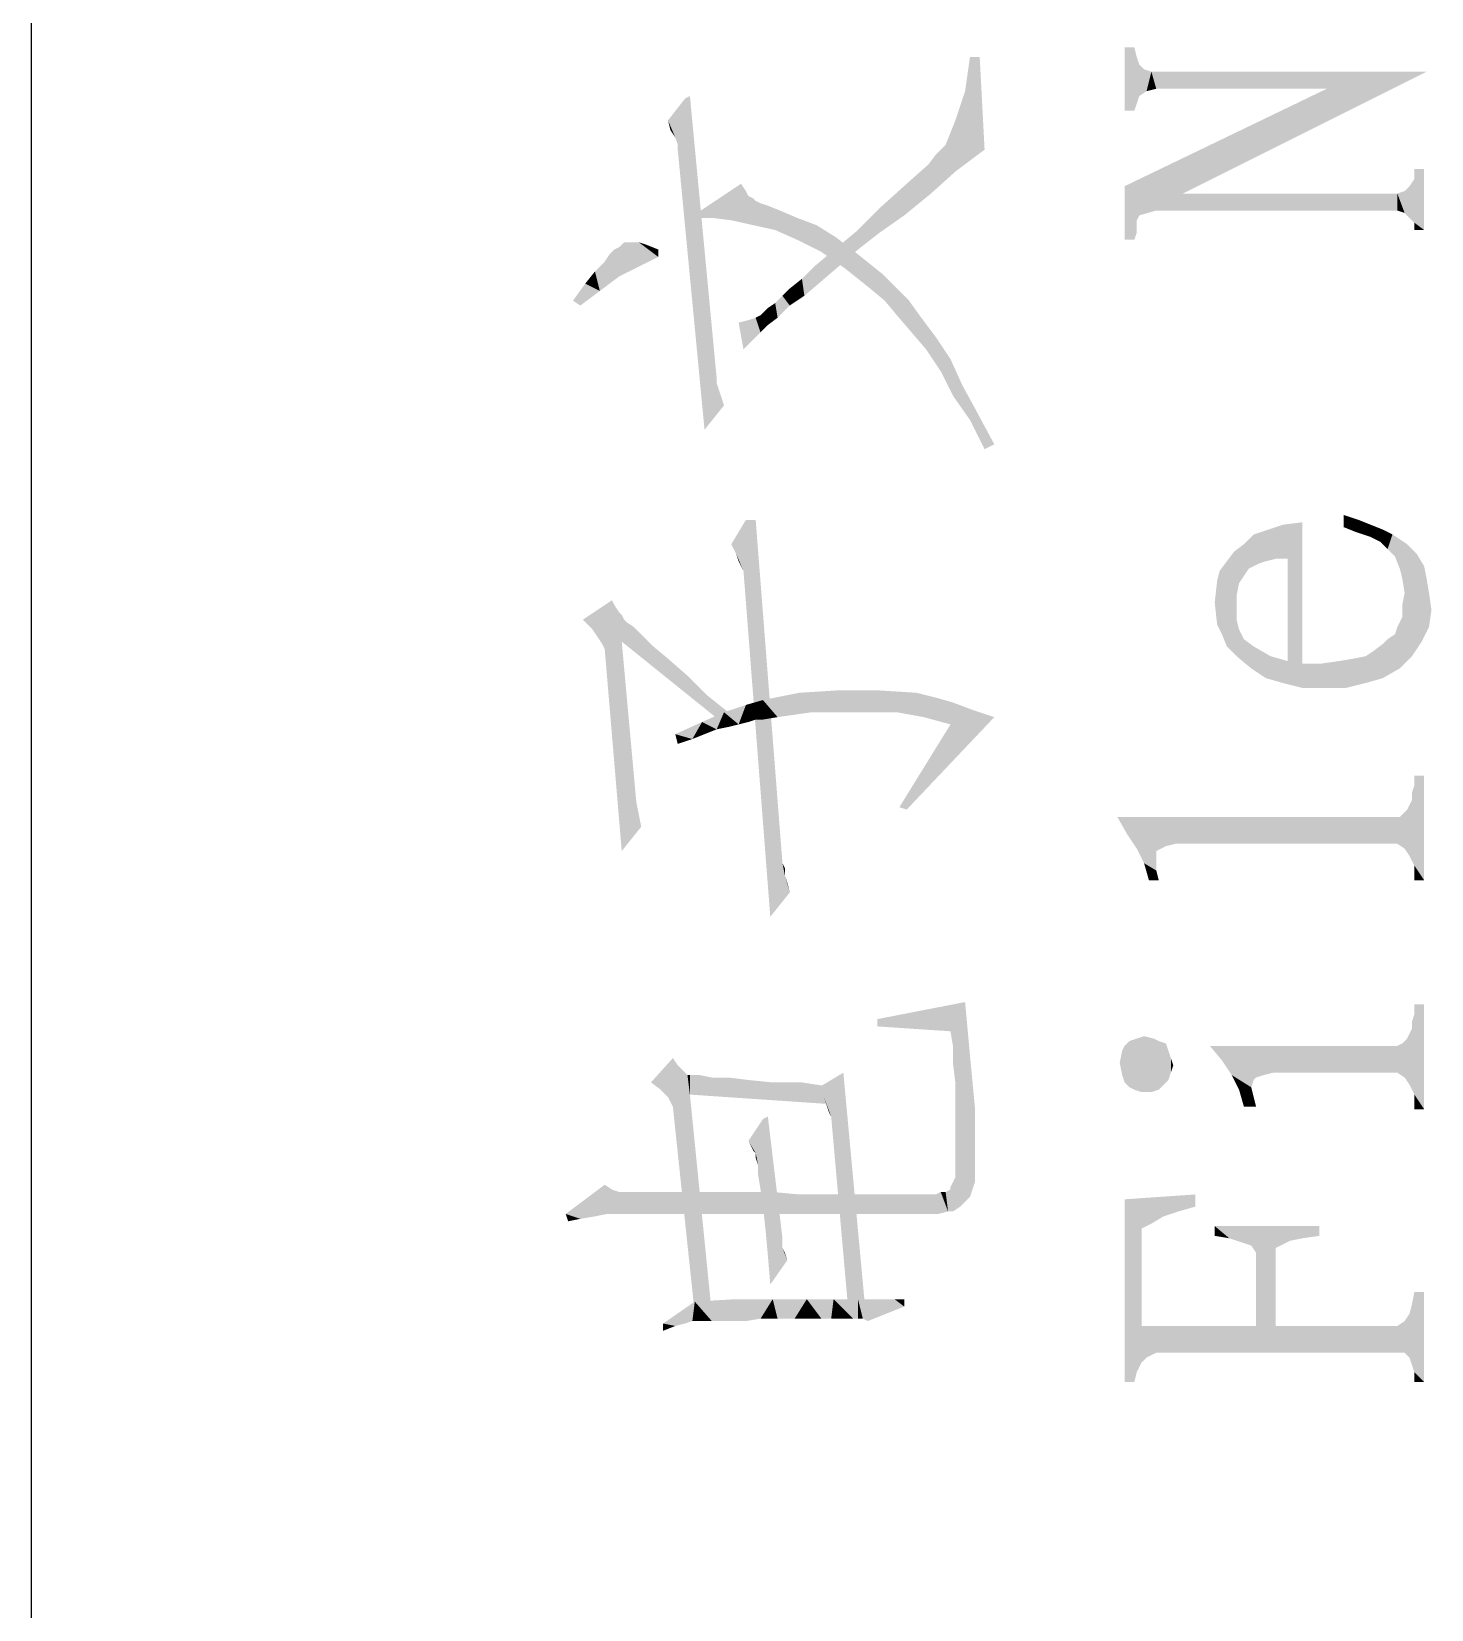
# Model space of a CAD drawing. Header units: millimetres. Extents: x 336 to 634, y 189 to 399.
# Drawn here: x 336.55 to 349.29, y 213.97 to 228.32 of the extents above; entities that cross this region are included whole.
import ezdxf

# ---------------------------------------------------------------- set-up
doc = ezdxf.new("R2010")
doc.units = ezdxf.units.MM

msp = doc.modelspace()

# ---------------------------------------------------------------- linework, layer by layer
at = {"color": 3, "linetype": 'Continuous'}
msp.add_line((336.54993, 189.17685), (336.54993, 399.17685), dxfattribs=at)
for points in [[(346.49543, 228.17827), (346.58406, 227.60218), (346.49543, 227.60218)], [(346.58406, 227.60218), (346.49543, 228.17827), (346.58406, 228.17827)], [(346.58406, 228.17827), (346.60622, 227.66865), (346.58406, 227.60218)], [(346.60622, 227.66865), (346.58406, 228.17827), (346.60622, 228.08964)], [(345.06628, 227.93454), (345.08844, 228.08964), (345.22138, 227.24766)], [(345.08844, 228.08964), (345.17707, 228.08964), (345.22138, 227.24766)], [(346.60622, 228.08964), (346.62838, 227.73512), (346.60622, 227.66865)], [(346.62838, 227.73512), (346.60622, 228.08964), (346.62838, 228.02317)], [(346.62838, 228.02317), (346.67269, 227.97885), (346.69485, 227.77944)], [(346.62838, 228.02317), (346.69485, 227.77944), (346.62838, 227.73512)], [(346.69485, 227.77944), (346.67269, 227.97885), (346.73916, 227.9567)], [(345.04412, 227.77944), (345.06628, 227.93454), (345.22138, 227.24766)], [(346.73916, 227.9567), (346.78348, 227.8016), (346.69485, 227.77944)], [(348.3345, 227.8016), (346.78348, 227.8016), (346.73916, 227.9567)], [(348.3345, 227.8016), (346.73916, 227.9567), (349.24295, 227.9567)], [(348.3345, 227.8016), (349.24295, 227.9567), (347.02721, 226.84883)], [(342.40739, 227.35845), (342.34092, 227.51355), (342.49602, 227.71297)], [(342.49602, 227.71297), (342.42955, 227.29198), (342.40739, 227.35845)], [(342.42955, 227.29198), (342.49602, 227.71297), (342.67328, 224.69956)], [(342.49602, 227.71297), (342.54034, 227.73512), (342.67328, 224.69956)], [(342.78407, 225.12055), (342.67328, 224.69956), (342.54034, 227.73512)], [(342.78407, 225.12055), (342.54034, 227.73512), (342.78407, 225.16487)], [(344.99981, 227.64649), (345.04412, 227.77944), (345.22138, 227.24766)], [(347.02721, 226.84883), (346.49543, 226.9153), (348.3345, 227.8016)], [(344.9555, 227.51355), (344.99981, 227.64649), (345.22138, 227.24766)], [(342.40739, 227.35845), (342.36308, 227.42492), (342.34092, 227.51355)], [(344.86687, 227.29198), (344.91118, 227.40276), (344.9555, 227.04824)], [(344.9555, 227.04824), (344.91118, 227.40276), (344.9555, 227.51355)], [(344.9555, 227.51355), (345.22138, 227.24766), (344.9555, 227.04824)], [(342.42955, 227.29198), (342.67328, 224.69956), (342.42955, 227.24766)], [(344.77824, 227.20335), (344.86687, 227.29198), (344.9555, 227.04824)], [(344.51235, 226.93746), (344.71176, 227.11472), (344.73392, 226.84883)], [(344.73392, 226.84883), (344.71176, 227.11472), (344.77824, 227.20335)], [(344.77824, 227.20335), (344.9555, 227.04824), (344.73392, 226.84883)], [(349.13216, 226.58294), (349.08785, 226.9153), (349.13216, 226.98177)], [(349.13216, 226.98177), (349.13216, 227.0704), (349.22079, 226.51647)], [(349.22079, 226.51647), (349.13216, 227.0704), (349.22079, 227.0704)], [(349.13216, 226.58294), (349.13216, 226.98177), (349.22079, 226.51647)], [(342.73976, 226.62725), (342.54034, 226.62725), (343.00564, 226.93746)], [(343.00564, 226.93746), (342.91701, 226.6051), (342.73976, 226.62725)], [(343.00564, 226.93746), (343.11643, 226.56078), (342.91701, 226.6051)], [(343.00564, 226.93746), (343.04996, 226.87098), (343.11643, 226.56078)], [(343.04996, 226.87098), (343.07212, 226.82667), (343.11643, 226.56078)], [(343.11643, 226.56078), (343.07212, 226.82667), (343.11643, 226.80451)], [(344.49019, 226.64941), (344.29077, 226.73804), (344.51235, 226.93746)], [(344.51235, 226.93746), (344.73392, 226.84883), (344.49019, 226.64941)], [(346.49543, 226.9153), (346.58406, 226.42784), (346.49543, 226.42784)], [(346.60622, 226.49431), (346.58406, 226.42784), (346.49543, 226.9153)], [(346.60622, 226.56078), (346.60622, 226.49431), (346.49543, 226.9153)], [(346.60622, 226.6051), (346.60622, 226.56078), (346.49543, 226.9153)], [(346.62838, 226.64941), (346.60622, 226.6051), (346.49543, 226.9153)], [(346.78348, 226.69373), (346.62838, 226.64941), (346.49543, 226.9153)], [(347.02721, 226.84883), (346.78348, 226.69373), (346.49543, 226.9153)], [(347.02721, 226.84883), (348.97706, 226.69373), (346.78348, 226.69373)], [(348.97706, 226.69373), (347.02721, 226.84883), (348.97706, 226.84883)], [(349.04353, 226.67157), (348.97706, 226.84883), (349.04353, 226.87098)], [(348.97706, 226.84883), (349.04353, 226.67157), (348.97706, 226.69373)], [(349.08785, 226.62725), (349.04353, 226.87098), (349.08785, 226.9153)], [(349.04353, 226.87098), (349.08785, 226.62725), (349.04353, 226.67157)], [(349.08785, 226.9153), (349.13216, 226.58294), (349.08785, 226.62725)], [(343.11643, 226.80451), (343.13859, 226.78236), (343.31585, 226.51647)], [(343.11643, 226.80451), (343.31585, 226.51647), (343.11643, 226.56078)], [(343.13859, 226.78236), (343.1829, 226.7602), (343.31585, 226.51647)], [(343.1829, 226.7602), (343.24938, 226.73804), (343.31585, 226.51647)], [(343.31585, 226.51647), (343.24938, 226.73804), (343.36016, 226.69373)], [(343.36016, 226.69373), (343.51526, 226.42784), (343.31585, 226.51647)], [(343.51526, 226.42784), (343.36016, 226.69373), (343.51526, 226.62725)], [(344.26862, 226.49431), (344.0692, 226.51647), (344.29077, 226.73804)], [(344.29077, 226.73804), (344.49019, 226.64941), (344.26862, 226.49431)], [(343.51526, 226.62725), (343.69252, 226.56078), (343.73684, 226.31705)], [(343.51526, 226.62725), (343.73684, 226.31705), (343.51526, 226.42784)], [(343.73684, 226.31705), (343.69252, 226.56078), (343.86978, 226.44999)], [(349.13216, 226.58294), (349.22079, 226.51647), (349.13216, 226.51647)], [(341.89778, 226.36136), (341.94209, 226.40568), (342.07504, 226.18411)], [(341.94209, 226.40568), (341.96425, 226.40568), (342.07504, 226.18411)], [(341.96425, 226.40568), (342.00856, 226.40568), (342.07504, 226.18411)], [(342.07504, 226.18411), (342.00856, 226.40568), (342.07504, 226.40568)], [(342.07504, 226.40568), (342.14151, 226.38352), (342.25229, 226.27274)], [(342.07504, 226.40568), (342.25229, 226.27274), (342.07504, 226.18411)], [(343.86978, 226.44999), (343.95841, 226.16195), (343.73684, 226.31705)], [(344.0692, 226.33921), (343.80331, 226.29489), (344.0692, 226.51647)], [(343.95841, 226.16195), (343.86978, 226.44999), (344.0692, 226.29489)], [(344.0692, 226.51647), (344.26862, 226.49431), (344.0692, 226.33921)], [(341.76483, 226.22842), (341.80915, 226.29489), (341.89778, 226.09548)], [(341.80915, 226.29489), (341.85346, 226.33921), (341.89778, 226.09548)], [(341.89778, 226.09548), (341.85346, 226.33921), (341.89778, 226.36136)], [(341.89778, 226.36136), (342.07504, 226.18411), (341.89778, 226.09548)], [(342.25229, 226.27274), (342.14151, 226.38352), (342.25229, 226.33921)], [(343.73684, 226.05116), (343.67037, 226.18411), (343.80331, 226.29489)], [(343.80331, 226.29489), (343.89194, 226.18411), (343.73684, 226.05116)], [(344.0692, 226.33921), (343.89194, 226.18411), (343.80331, 226.29489)], [(344.0692, 226.29489), (344.17999, 225.98469), (343.95841, 226.16195)], [(344.17999, 225.98469), (344.0692, 226.29489), (344.29077, 226.11763)], [(341.58757, 226.029), (341.6762, 226.13979), (341.72052, 225.96253)], [(341.72052, 225.96253), (341.6762, 226.13979), (341.76483, 226.22842)], [(341.76483, 226.22842), (341.89778, 226.09548), (341.72052, 225.96253)], [(343.58174, 225.91822), (343.55958, 226.07332), (343.67037, 226.18411)], [(343.67037, 226.18411), (343.73684, 226.05116), (343.58174, 225.91822)], [(344.29077, 226.11763), (344.31293, 225.8739), (344.17999, 225.98469)], [(344.31293, 225.8739), (344.29077, 226.11763), (344.40156, 226.00685)], [(341.54326, 225.82959), (341.47678, 225.8739), (341.58757, 226.029)], [(341.58757, 226.029), (341.72052, 225.96253), (341.54326, 225.82959)], [(343.44879, 225.82959), (343.38232, 225.91822), (343.44879, 225.98469)], [(343.44879, 225.98469), (343.55958, 226.07332), (343.58174, 225.91822)], [(343.44879, 225.98469), (343.58174, 225.91822), (343.44879, 225.82959)], [(344.40156, 226.00685), (344.42372, 225.74096), (344.31293, 225.8739)], [(344.42372, 225.74096), (344.40156, 226.00685), (344.5345, 225.8739)], [(343.24938, 225.80743), (343.31585, 225.85174), (343.33801, 225.7188)], [(343.33801, 225.7188), (343.31585, 225.85174), (343.38232, 225.91822)], [(343.38232, 225.91822), (343.44879, 225.82959), (343.33801, 225.7188)], [(344.5345, 225.8739), (344.55666, 225.58586), (344.42372, 225.74096)], [(344.55666, 225.58586), (344.5345, 225.8739), (344.64529, 225.7188)], [(343.07212, 225.47507), (342.98349, 225.67449), (343.07212, 225.69664)], [(343.04996, 225.45291), (343.0278, 225.43075), (342.98349, 225.67449)], [(343.07212, 225.47507), (343.04996, 225.45291), (342.98349, 225.67449)], [(343.11643, 225.51938), (343.07212, 225.69664), (343.13859, 225.7188)], [(343.07212, 225.69664), (343.11643, 225.51938), (343.07212, 225.47507)], [(343.13859, 225.7188), (343.1829, 225.58586), (343.11643, 225.51938)], [(343.1829, 225.58586), (343.13859, 225.7188), (343.1829, 225.74096)], [(343.1829, 225.74096), (343.20506, 225.76312), (343.24938, 225.65233)], [(343.1829, 225.74096), (343.24938, 225.65233), (343.1829, 225.58586)], [(343.20506, 225.76312), (343.22722, 225.78527), (343.24938, 225.65233)], [(343.24938, 225.65233), (343.22722, 225.78527), (343.24938, 225.80743)], [(343.24938, 225.80743), (343.33801, 225.7188), (343.24938, 225.65233)], [(344.64529, 225.7188), (344.68961, 225.43075), (344.55666, 225.58586)], [(344.68961, 225.43075), (344.64529, 225.7188), (344.77824, 225.54154)], [(344.77824, 225.54154), (344.82255, 225.23134), (344.68961, 225.43075)], [(344.82255, 225.23134), (344.77824, 225.54154), (344.91118, 225.34212)], [(344.91118, 225.34212), (344.93334, 225.00976), (344.82255, 225.23134)], [(344.93334, 225.00976), (344.91118, 225.34212), (345.02197, 225.09839)], [(342.67328, 224.69956), (342.78407, 225.12055), (342.80623, 225.05408)], [(342.67328, 224.69956), (342.80623, 225.05408), (342.82839, 224.98761)], [(342.82839, 224.98761), (342.85054, 224.92113), (342.67328, 224.69956)], [(345.02197, 225.09839), (345.08844, 224.78819), (344.93334, 225.00976)], [(345.08844, 224.78819), (345.02197, 225.09839), (345.15491, 224.85466)], [(345.15491, 224.85466), (345.22138, 224.5223), (345.08844, 224.78819)], [(345.22138, 224.5223), (345.15491, 224.85466), (345.31001, 224.56662)], [(342.96133, 223.56953), (342.91702, 223.65816), (343.04996, 223.87974)], [(343.04996, 223.87974), (343.0278, 223.41443), (342.96133, 223.56953)], [(343.04996, 223.87974), (343.27153, 220.26808), (343.0278, 223.41443)], [(343.04996, 223.87974), (343.13859, 223.87974), (343.27153, 220.26808)], [(343.27153, 220.26808), (343.13859, 223.87974), (343.38232, 220.75555)], [(347.86919, 223.52522), (347.80272, 223.79111), (347.93566, 223.83542)], [(347.93566, 223.83542), (347.97998, 223.52522), (347.86919, 223.52522)], [(347.97998, 223.52522), (347.93566, 223.83542), (348.11292, 223.85758)], [(348.11292, 223.85758), (348.11292, 222.57245), (347.97998, 223.52522)], [(348.4896, 223.92405), (348.60039, 223.76895), (348.4896, 223.81327)], [(348.60039, 223.76895), (348.4896, 223.92405), (348.62254, 223.87974)], [(348.62254, 223.87974), (348.73333, 223.72464), (348.60039, 223.76895)], [(348.73333, 223.72464), (348.62254, 223.87974), (348.73333, 223.83542)], [(348.73333, 223.83542), (348.82196, 223.68032), (348.73333, 223.72464)], [(348.82196, 223.68032), (348.73333, 223.83542), (348.84412, 223.79111)], [(347.62546, 223.43659), (347.58115, 223.65816), (347.66978, 223.74679)], [(347.66978, 223.74679), (347.71409, 223.4809), (347.62546, 223.43659)], [(347.78056, 223.50306), (347.66978, 223.74679), (347.80272, 223.79111)], [(347.78056, 223.50306), (347.71409, 223.4809), (347.66978, 223.74679)], [(347.80272, 223.79111), (347.86919, 223.52522), (347.78056, 223.50306)], [(348.84412, 223.79111), (348.88843, 223.61385), (348.82196, 223.68032)], [(348.88843, 223.61385), (348.84412, 223.79111), (348.93275, 223.74679)], [(348.93275, 223.74679), (348.9549, 223.54738), (348.88843, 223.61385)], [(348.99922, 223.43659), (348.9549, 223.54738), (348.93275, 223.74679)], [(348.99922, 223.43659), (348.93275, 223.74679), (348.99922, 223.70248)], [(348.99922, 223.70248), (349.02138, 223.34796), (348.99922, 223.43659)], [(349.04353, 223.21502), (349.02138, 223.34796), (348.99922, 223.70248)], [(349.04353, 223.21502), (348.99922, 223.70248), (349.06569, 223.65816)], [(343.00564, 223.45875), (342.98349, 223.50306), (342.96133, 223.56953)], [(343.0278, 223.41443), (343.00564, 223.45875), (342.96133, 223.56953)], [(347.42604, 223.50306), (347.49252, 223.59169), (347.51467, 222.63892)], [(347.58115, 223.37012), (347.49252, 223.59169), (347.58115, 223.65816)], [(347.51467, 222.97128), (347.51467, 222.63892), (347.49252, 223.59169)], [(347.51467, 223.08207), (347.51467, 222.97128), (347.49252, 223.59169)], [(347.51467, 223.19286), (347.51467, 223.08207), (347.49252, 223.59169)], [(347.53683, 223.30365), (347.51467, 223.19286), (347.49252, 223.59169)], [(347.58115, 223.37012), (347.53683, 223.30365), (347.49252, 223.59169)], [(347.58115, 223.65816), (347.62546, 223.43659), (347.58115, 223.37012)], [(347.97998, 222.59461), (347.97998, 223.52522), (348.11292, 222.35088)], [(348.11292, 222.57245), (348.11292, 222.35088), (347.97998, 223.52522)], [(349.04353, 223.21502), (349.06569, 223.65816), (349.11001, 222.63892)], [(349.11001, 222.63892), (349.06569, 223.65816), (349.11001, 223.61385)], [(349.11001, 223.61385), (349.15432, 223.56953), (349.19863, 222.77187)], [(349.11001, 223.61385), (349.19863, 222.77187), (349.11001, 222.63892)], [(349.19863, 222.77187), (349.15432, 223.56953), (349.22079, 223.45875)], [(347.33741, 223.3258), (347.35957, 223.41443), (347.38173, 222.83834)], [(347.42604, 222.72755), (347.35957, 223.41443), (347.42604, 223.50306)], [(347.42604, 222.72755), (347.38173, 222.83834), (347.35957, 223.41443)], [(347.42604, 223.50306), (347.51467, 222.63892), (347.42604, 222.72755)], [(349.22079, 223.45875), (349.26511, 222.90481), (349.19863, 222.77187)], [(349.22079, 223.45875), (349.24295, 223.34796), (349.26511, 222.90481)], [(347.33741, 222.92697), (347.31526, 223.12639), (347.33741, 223.3258)], [(347.33741, 223.3258), (347.38173, 222.83834), (347.33741, 222.92697)], [(349.26511, 222.90481), (349.24295, 223.34796), (349.26511, 223.21502)], [(341.65404, 222.88265), (341.56541, 222.97128), (341.8313, 223.14854)], [(341.8313, 223.14854), (341.69836, 222.81618), (341.65404, 222.88265)], [(341.8313, 223.14854), (341.74267, 222.74971), (341.69836, 222.81618)], [(341.8313, 223.14854), (341.76483, 222.7054), (341.74267, 222.74971)], [(341.8313, 223.14854), (341.91993, 220.86633), (341.76483, 222.7054)], [(341.8313, 223.14854), (341.85346, 223.10423), (341.91993, 220.86633)], [(341.85346, 223.10423), (341.89778, 223.03776), (341.91993, 220.86633)], [(349.02138, 223.10423), (349.04353, 223.21502), (349.11001, 222.63892)], [(349.02138, 222.99344), (349.02138, 223.10423), (349.11001, 222.63892)], [(349.26511, 223.21502), (349.28726, 223.05991), (349.26511, 222.90481)], [(341.91993, 222.77187), (341.91993, 220.86633), (341.89778, 223.03776)], [(341.91993, 222.77187), (341.89778, 223.03776), (341.91993, 223.0156)], [(341.91993, 222.77187), (341.91993, 223.0156), (341.94209, 222.97128)], [(341.94209, 222.97128), (342.82839, 222.04067), (341.91993, 222.77187)], [(341.94209, 222.97128), (341.96425, 222.94913), (342.82839, 222.04067)], [(341.96425, 222.94913), (342.03072, 222.90481), (342.82839, 222.04067)], [(347.51467, 222.63892), (347.51467, 222.97128), (347.53683, 222.88265)], [(348.99922, 222.52814), (348.97706, 222.90481), (349.02138, 222.99344)], [(349.02138, 222.99344), (349.11001, 222.63892), (348.99922, 222.52814)], [(342.03072, 222.90481), (342.09719, 222.83834), (342.82839, 222.04067)], [(342.09719, 222.83834), (342.20798, 222.72755), (342.82839, 222.04067)], [(347.53683, 222.88265), (347.64762, 222.52814), (347.51467, 222.63892)], [(347.53683, 222.88265), (347.58115, 222.79403), (347.64762, 222.52814)], [(348.88843, 222.79403), (348.9549, 222.83834), (348.99922, 222.52814)], [(348.9549, 222.83834), (348.97706, 222.90481), (348.99922, 222.52814)], [(341.91993, 220.86633), (341.91993, 222.77187), (342.05288, 221.30948)], [(342.20798, 222.72755), (342.34092, 222.61677), (342.82839, 222.04067)], [(347.64762, 222.52814), (347.58115, 222.79403), (347.66978, 222.72755)], [(347.66978, 222.72755), (347.78056, 222.43951), (347.64762, 222.52814)], [(347.78056, 222.43951), (347.66978, 222.72755), (347.82488, 222.63892)], [(348.68901, 222.63892), (348.75549, 222.68324), (348.84412, 222.43951)], [(348.84412, 222.43951), (348.75549, 222.68324), (348.84412, 222.74971)], [(348.84412, 222.74971), (348.88843, 222.79403), (348.99922, 222.52814)], [(348.84412, 222.74971), (348.99922, 222.52814), (348.84412, 222.43951)], [(342.34092, 222.61677), (342.51818, 222.46166), (342.82839, 222.04067)], [(347.82488, 222.63892), (347.93566, 222.39519), (347.78056, 222.43951)], [(347.93566, 222.39519), (347.82488, 222.63892), (347.97998, 222.59461)], [(347.97998, 222.59461), (348.11292, 222.35088), (347.93566, 222.39519)], [(348.11292, 222.57245), (348.29018, 222.57245), (348.31234, 222.35088)], [(348.11292, 222.57245), (348.31234, 222.35088), (348.11292, 222.35088)], [(348.31234, 222.35088), (348.29018, 222.57245), (348.44528, 222.59461)], [(348.44528, 222.59461), (348.51176, 222.35088), (348.31234, 222.35088)], [(348.51176, 222.35088), (348.44528, 222.59461), (348.57823, 222.61677)], [(348.57823, 222.61677), (348.68901, 222.39519), (348.51176, 222.35088)], [(348.68901, 222.39519), (348.57823, 222.61677), (348.68901, 222.63892)], [(348.68901, 222.63892), (348.84412, 222.43951), (348.68901, 222.39519)], [(342.51818, 222.46166), (342.69544, 222.28441), (342.82839, 222.04067)], [(342.82839, 222.04067), (342.69544, 222.28441), (342.91702, 222.10715)], [(343.20506, 222.06283), (343.04996, 222.19578), (343.20506, 222.24009)], [(343.49311, 222.10715), (343.20506, 222.24009), (343.53742, 222.30656)], [(343.20506, 222.24009), (343.33801, 222.08499), (343.20506, 222.06283)], [(343.49311, 222.10715), (343.33801, 222.08499), (343.20506, 222.24009)], [(343.53742, 222.30656), (343.64821, 222.1293), (343.49311, 222.10715)], [(343.82547, 222.1293), (343.53742, 222.30656), (343.89194, 222.32872)], [(343.82547, 222.1293), (343.64821, 222.1293), (343.53742, 222.30656)], [(343.89194, 222.32872), (343.98057, 222.1293), (343.82547, 222.1293)], [(344.13567, 222.1293), (343.98057, 222.1293), (343.89194, 222.32872)], [(344.13567, 222.1293), (343.89194, 222.32872), (344.24646, 222.32872)], [(344.24646, 222.32872), (344.29077, 222.1293), (344.13567, 222.1293)], [(344.42372, 222.1293), (344.29077, 222.1293), (344.24646, 222.32872)], [(344.42372, 222.1293), (344.24646, 222.32872), (344.60098, 222.30656)], [(344.60098, 222.30656), (344.66745, 222.08499), (344.42372, 222.1293)], [(344.66745, 222.08499), (344.60098, 222.30656), (344.77824, 222.26225)], [(344.77824, 222.26225), (344.91118, 222.01852), (344.66745, 222.08499)], [(344.91118, 222.01852), (344.77824, 222.26225), (344.93334, 222.21793)], [(342.78407, 221.9742), (342.65113, 222.04067), (342.85054, 222.1293)], [(342.85054, 222.1293), (342.89486, 221.99636), (342.78407, 221.9742)], [(342.98349, 222.01852), (342.85054, 222.1293), (343.04996, 222.19578)], [(342.98349, 222.01852), (342.89486, 221.99636), (342.85054, 222.1293)], [(343.04996, 222.19578), (343.07212, 222.04067), (342.98349, 222.01852)], [(343.13859, 222.06283), (343.07212, 222.04067), (343.04996, 222.19578)], [(343.20506, 222.06283), (343.13859, 222.06283), (343.04996, 222.19578)], [(344.91118, 222.01852), (345.31001, 222.08499), (344.51235, 221.24301)], [(344.91118, 222.01852), (344.93334, 222.21793), (345.1106, 222.15146)], [(344.91118, 222.01852), (345.1106, 222.15146), (345.31001, 222.08499)], [(342.5625, 221.88557), (342.40739, 221.92989), (342.65113, 222.04067)], [(342.65113, 222.04067), (342.67328, 221.92989), (342.5625, 221.88557)], [(342.78407, 221.9742), (342.67328, 221.92989), (342.65113, 222.04067)], [(344.51235, 221.24301), (344.44587, 221.26517), (344.91118, 222.01852)], [(342.5625, 221.88557), (342.42955, 221.84126), (342.40739, 221.92989)], [(349.13216, 221.46458), (349.13216, 221.55321), (349.22079, 220.60044)], [(349.22079, 220.60044), (349.13216, 221.55321), (349.22079, 221.55321)], [(349.13216, 220.73339), (349.11, 221.39811), (349.13216, 221.46458)], [(349.11, 221.33164), (349.11, 221.39811), (349.13216, 220.73339)], [(349.13216, 220.73339), (349.13216, 221.46458), (349.22079, 220.60044)], [(341.91993, 220.86633), (342.05288, 221.30948), (342.07503, 221.19869)], [(349.04353, 220.88849), (349.02138, 221.19869), (349.06569, 221.24301)], [(349.06569, 221.24301), (349.08785, 220.82202), (349.04353, 220.88849)], [(349.08785, 220.82202), (349.06569, 221.24301), (349.08785, 221.28732)], [(349.08785, 221.28732), (349.11, 221.33164), (349.13216, 220.73339)], [(349.08785, 221.28732), (349.13216, 220.73339), (349.08785, 220.82202)], [(342.07503, 221.19869), (342.09719, 221.08791), (341.91993, 220.86633)], [(346.60622, 220.88849), (346.51759, 221.02143), (346.42896, 221.17654)], [(346.78348, 220.68907), (346.60622, 220.88849), (346.42896, 221.17654)], [(346.78348, 220.79986), (346.78348, 220.68907), (346.42896, 221.17654)], [(346.78348, 220.86633), (346.78348, 220.79986), (346.42896, 221.17654)], [(346.82779, 220.88849), (346.78348, 220.86633), (346.42896, 221.17654)], [(346.87211, 220.91065), (346.82779, 220.88849), (346.42896, 221.17654)], [(346.96074, 220.9328), (346.87211, 220.91065), (346.42896, 221.17654)], [(346.96074, 220.9328), (346.42896, 221.17654), (348.9549, 221.17654)], [(348.9549, 221.17654), (348.97706, 220.9328), (346.96074, 220.9328)], [(348.97706, 220.9328), (348.9549, 221.17654), (348.99922, 221.17654)], [(348.99922, 221.17654), (349.04353, 220.88849), (348.97706, 220.9328)], [(348.99922, 221.17654), (349.02138, 221.19869), (349.04353, 220.88849)], [(346.78348, 220.68907), (346.67269, 220.75555), (346.60622, 220.88849)], [(343.27153, 220.26808), (343.38232, 220.75555), (343.40448, 220.64476)], [(343.40448, 220.64476), (343.38232, 220.75555), (343.40448, 220.71123)], [(346.78348, 220.68907), (346.71701, 220.60044), (346.67269, 220.75555)], [(346.78348, 220.68907), (346.80564, 220.60044), (346.71701, 220.60044)], [(349.13216, 220.73339), (349.22079, 220.60044), (349.13216, 220.60044)], [(343.40448, 220.64476), (343.44879, 220.48966), (343.27153, 220.26808)], [(343.40448, 220.64476), (343.42663, 220.57829), (343.44879, 220.48966)], [(344.91118, 219.22669), (344.24646, 219.33747), (345.04412, 219.49257)], [(345.04412, 219.49257), (344.93334, 219.09374), (344.91118, 219.22669)], [(345.04412, 219.49257), (345.04412, 217.67567), (344.93334, 219.09374)], [(345.04412, 219.49257), (345.08844, 217.71998), (345.04412, 217.67567)], [(345.08844, 217.71998), (345.04412, 219.49257), (345.08844, 219.00511)], [(349.13216, 218.65059), (349.11001, 219.31532), (349.13216, 219.38179)], [(349.13216, 219.38179), (349.13216, 219.47042), (349.22079, 218.51765)], [(349.22079, 218.51765), (349.13216, 219.47042), (349.22079, 219.47042)], [(349.13216, 218.65059), (349.13216, 219.38179), (349.22079, 218.51765)], [(344.24646, 219.33747), (344.91118, 219.22669), (344.24646, 219.271)], [(349.08785, 219.20453), (349.11001, 219.24884), (349.13216, 218.65059)], [(349.11001, 219.24884), (349.11001, 219.31532), (349.13216, 218.65059)], [(344.93334, 219.09374), (344.9555, 218.76138), (344.93334, 218.93864)], [(345.04412, 217.67567), (344.9555, 218.76138), (344.93334, 219.09374)], [(346.49543, 218.76138), (346.47328, 219.04943), (346.49543, 219.09374)], [(346.53975, 218.71707), (346.49543, 219.09374), (346.53975, 219.13806)], [(346.49543, 219.09374), (346.53975, 218.71707), (346.49543, 218.76138)], [(346.58406, 218.69491), (346.53975, 219.13806), (346.60622, 219.16021)], [(346.53975, 219.13806), (346.58406, 218.69491), (346.53975, 218.71707)], [(346.60622, 219.16021), (346.65053, 218.67275), (346.58406, 218.69491)], [(346.65053, 218.67275), (346.60622, 219.16021), (346.67269, 219.18237)], [(346.67269, 219.18237), (346.73916, 218.67275), (346.65053, 218.67275)], [(346.73916, 218.67275), (346.67269, 219.18237), (346.76132, 219.16021)], [(346.76132, 219.16021), (346.80564, 218.69491), (346.73916, 218.67275)], [(346.80564, 218.69491), (346.76132, 219.16021), (346.80564, 219.13806)], [(346.80564, 219.13806), (346.84995, 218.73922), (346.80564, 218.69491)], [(346.84995, 218.73922), (346.80564, 219.13806), (346.87211, 219.1159)], [(346.87211, 219.1159), (346.89427, 218.78354), (346.84995, 218.73922)], [(346.89427, 218.78354), (346.87211, 219.1159), (346.89427, 219.04943)], [(347.64762, 218.71707), (347.38173, 218.9608), (347.27094, 219.09374)], [(347.66977, 218.78354), (347.64762, 218.71707), (347.27094, 219.09374)], [(347.69193, 218.8057), (347.66977, 218.78354), (347.27094, 219.09374)], [(347.7584, 218.82785), (347.69193, 218.8057), (347.27094, 219.09374)], [(347.84703, 218.85001), (347.7584, 218.82785), (347.27094, 219.09374)], [(347.84703, 218.85001), (347.27094, 219.09374), (348.93275, 219.09374)], [(348.93275, 219.09374), (348.97706, 218.85001), (347.84703, 218.85001)], [(348.97706, 218.85001), (348.93275, 219.09374), (348.97706, 219.09374)], [(348.97706, 219.09374), (349.02138, 219.1159), (349.04353, 218.8057)], [(348.97706, 219.09374), (349.04353, 218.8057), (348.97706, 218.85001)], [(349.04353, 218.8057), (349.02138, 219.1159), (349.06569, 219.16021)], [(349.06569, 219.16021), (349.08785, 218.73922), (349.04353, 218.8057)], [(349.08785, 218.73922), (349.06569, 219.16021), (349.08785, 219.20453)], [(349.08785, 219.20453), (349.13216, 218.65059), (349.08785, 218.73922)], [(342.27445, 218.69491), (342.18582, 218.76138), (342.38524, 218.98295)], [(342.38524, 218.98295), (342.34092, 218.62844), (342.27445, 218.69491)], [(342.38524, 218.98295), (342.38524, 218.53981), (342.34092, 218.62844)], [(342.38524, 218.98295), (342.42955, 218.91648), (342.58465, 216.65643)], [(342.38524, 218.98295), (342.58465, 216.65643), (342.38524, 218.53981)], [(345.08844, 219.00511), (345.1106, 217.78646), (345.08844, 217.71998)], [(345.13275, 217.85293), (345.1106, 217.78646), (345.08844, 219.00511)], [(345.13275, 217.94156), (345.13275, 217.85293), (345.08844, 219.00511)], [(345.13275, 217.94156), (345.08844, 219.00511), (345.13275, 218.53981)], [(346.47328, 218.82785), (346.45112, 218.93864), (346.47328, 219.04943)], [(346.47328, 219.04943), (346.49543, 218.76138), (346.47328, 218.82785)], [(346.89427, 219.04943), (346.91642, 218.85001), (346.89427, 218.78354)], [(346.91642, 218.85001), (346.89427, 219.04943), (346.91642, 218.98295)], [(346.91642, 218.98295), (346.93858, 218.91648), (346.91642, 218.85001)], [(347.64762, 218.71707), (347.47036, 218.82785), (347.38173, 218.9608)], [(342.42955, 218.91648), (342.47387, 218.87217), (342.58465, 216.65643)], [(342.47387, 218.87217), (342.51818, 218.82785), (342.58465, 216.65643)], [(342.54034, 218.65059), (342.51818, 218.82785), (342.54034, 218.82785)], [(342.51818, 218.82785), (342.54034, 218.65059), (342.58465, 216.65643)], [(342.54034, 218.82785), (342.5625, 218.82785), (343.84763, 218.56196)], [(342.54034, 218.82785), (343.84763, 218.56196), (342.54034, 218.65059)], [(342.5625, 218.82785), (342.62897, 218.82785), (343.84763, 218.56196)], [(342.62897, 218.82785), (342.73976, 218.8057), (343.84763, 218.56196)], [(342.73976, 218.8057), (342.89486, 218.8057), (343.84763, 218.56196)], [(342.89486, 218.8057), (343.07212, 218.78354), (343.84763, 218.56196)], [(343.07212, 218.78354), (343.29369, 218.76138), (343.84763, 218.56196)], [(343.759, 218.62844), (343.71468, 218.71707), (343.93625, 218.85001)], [(343.93625, 218.85001), (343.82547, 218.45118), (343.759, 218.62844)], [(343.93625, 218.85001), (343.98057, 216.70074), (343.82547, 218.45118)], [(343.98057, 216.70074), (343.93625, 218.85001), (344.13567, 216.70074)], [(347.64762, 218.71707), (347.53683, 218.69491), (347.47036, 218.82785)], [(342.58465, 216.65643), (342.54034, 218.65059), (342.73976, 216.65643)], [(343.29369, 218.76138), (343.55958, 218.76138), (343.84763, 218.56196)], [(343.84763, 218.56196), (343.55958, 218.76138), (343.84763, 218.71707)], [(344.9555, 218.53981), (344.9555, 218.76138), (344.99981, 217.63135)], [(345.04412, 217.67567), (344.99981, 217.63135), (344.9555, 218.76138)], [(347.64762, 218.71707), (347.58115, 218.53981), (347.53683, 218.69491)], [(347.58115, 218.53981), (347.64762, 218.71707), (347.66977, 218.62844)], [(349.13216, 218.65059), (349.22079, 218.51765), (349.13216, 218.51765)], [(342.38524, 218.53981), (342.36308, 218.58412), (342.34092, 218.62844)], [(343.82547, 218.45118), (343.78115, 218.56196), (343.759, 218.62844)], [(343.82547, 218.45118), (343.80331, 218.49549), (343.78115, 218.56196)], [(344.9555, 218.00803), (344.9555, 218.53981), (344.99981, 217.63135)], [(347.66977, 218.62844), (347.69193, 218.53981), (347.58115, 218.53981)], [(343.13859, 218.11882), (343.07212, 218.2296), (343.20506, 218.42902)], [(343.20506, 218.42902), (343.16075, 218.00803), (343.13859, 218.11882)], [(343.20506, 218.42902), (343.20506, 217.63135), (343.16075, 218.00803)], [(343.24937, 217.18821), (343.20506, 218.42902), (343.24937, 218.45118)], [(343.20506, 218.42902), (343.22722, 217.43194), (343.20506, 217.63135)], [(343.24937, 217.18821), (343.22722, 217.43194), (343.20506, 218.42902)], [(343.24937, 218.45118), (343.27153, 216.92232), (343.24937, 217.18821)], [(343.38232, 217.25468), (343.27153, 216.92232), (343.24937, 218.45118)], [(343.38232, 217.29899), (343.38232, 217.25468), (343.24937, 218.45118)], [(343.38232, 217.29899), (343.24937, 218.45118), (343.38232, 217.34331)], [(343.13859, 218.11882), (343.09427, 218.18529), (343.07212, 218.2296)], [(343.13859, 218.11882), (343.11643, 218.14097), (343.09427, 218.18529)], [(343.13859, 218.09666), (343.13859, 218.11882), (343.16075, 218.00803)], [(343.13859, 218.09666), (343.16075, 218.00803), (343.13859, 218.0745)], [(343.16075, 218.00803), (343.1829, 217.78646), (343.16075, 217.9194)], [(343.20506, 217.63135), (343.1829, 217.78646), (343.16075, 218.00803)], [(344.9555, 217.94156), (344.9555, 218.00803), (344.99981, 217.63135)], [(344.9555, 217.89724), (344.9555, 217.94156), (344.99981, 217.63135)], [(341.6762, 217.54272), (341.41031, 217.56488), (341.76483, 217.83077)], [(341.76483, 217.83077), (341.78699, 217.56488), (341.6762, 217.54272)], [(341.78699, 217.56488), (341.76483, 217.83077), (341.8313, 217.78646)], [(341.8313, 217.78646), (341.91993, 217.56488), (341.78699, 217.56488)], [(341.8313, 217.78646), (341.89778, 217.7643), (341.91993, 217.56488)], [(344.88902, 217.58704), (344.86687, 217.7643), (344.91118, 217.78646)], [(344.91118, 217.78646), (344.93334, 217.58704), (344.88902, 217.58704)], [(344.93334, 217.58704), (344.91118, 217.80861), (344.93334, 217.85293)], [(344.91118, 217.78646), (344.91118, 217.80861), (344.93334, 217.58704)], [(344.93334, 217.85293), (344.9555, 217.89724), (344.99981, 217.63135)], [(344.93334, 217.85293), (344.99981, 217.63135), (344.93334, 217.58704)], [(341.91993, 217.56488), (341.89778, 217.7643), (341.91993, 217.7643)], [(341.91993, 217.7643), (341.96425, 217.7643), (344.80039, 217.56488)], [(341.91993, 217.7643), (344.80039, 217.56488), (341.91993, 217.56488)], [(341.96425, 217.7643), (342.00856, 217.7643), (344.80039, 217.56488)], [(342.00856, 217.7643), (342.09719, 217.7643), (344.80039, 217.56488)], [(342.09719, 217.7643), (342.20798, 217.7643), (344.80039, 217.56488)], [(342.20798, 217.7643), (342.34092, 217.7643), (344.80039, 217.56488)], [(342.34092, 217.7643), (342.47387, 217.7643), (344.80039, 217.56488)], [(342.47387, 217.7643), (342.65113, 217.7643), (344.80039, 217.56488)], [(342.65113, 217.7643), (342.82838, 217.7643), (344.80039, 217.56488)], [(342.82838, 217.7643), (343.04996, 217.7643), (344.80039, 217.56488)], [(343.04996, 217.7643), (343.29369, 217.7643), (344.80039, 217.56488)], [(343.29369, 217.7643), (343.53742, 217.74214), (344.80039, 217.56488)], [(343.53742, 217.74214), (343.82547, 217.74214), (344.80039, 217.56488)], [(343.82547, 217.74214), (344.11351, 217.74214), (344.80039, 217.56488)], [(344.11351, 217.74214), (344.42372, 217.74214), (344.80039, 217.56488)], [(344.42372, 217.74214), (344.77824, 217.74214), (344.80039, 217.56488)], [(344.80039, 217.56488), (344.77824, 217.74214), (344.82255, 217.7643)], [(344.82255, 217.7643), (344.88902, 217.58704), (344.80039, 217.56488)], [(344.82255, 217.7643), (344.86687, 217.7643), (344.88902, 217.58704)], [(347.138, 217.63135), (346.49543, 217.69783), (347.138, 217.74214)], [(346.49543, 217.69783), (346.58406, 216.03602), (346.49543, 216.03602)], [(346.60622, 216.12465), (346.58406, 216.03602), (346.49543, 217.69783)], [(346.65054, 216.21328), (346.60622, 216.12465), (346.49543, 217.69783)], [(346.65054, 216.54564), (346.65054, 216.21328), (346.49543, 217.69783)], [(346.65054, 217.43194), (346.65054, 216.54564), (346.49543, 217.69783)], [(346.73916, 217.47625), (346.65054, 217.43194), (346.49543, 217.69783)], [(346.84995, 217.54272), (346.73916, 217.47625), (346.49543, 217.69783)], [(346.9829, 217.58704), (346.84995, 217.54272), (346.49543, 217.69783)], [(347.138, 217.63135), (346.9829, 217.58704), (346.49543, 217.69783)], [(341.54326, 217.52057), (341.43247, 217.49841), (341.41031, 217.56488)], [(341.6762, 217.54272), (341.54326, 217.52057), (341.41031, 217.56488)], [(347.31526, 217.45409), (347.4482, 217.34331), (347.31526, 217.36546)], [(347.58115, 217.29899), (347.4482, 217.34331), (347.31526, 217.45409)], [(347.64762, 217.27684), (347.58115, 217.29899), (347.31526, 217.45409)], [(347.86919, 217.25468), (347.64762, 217.27684), (347.31526, 217.45409)], [(347.91351, 217.27684), (347.86919, 217.25468), (347.31526, 217.45409)], [(348.00214, 217.32115), (347.91351, 217.27684), (347.31526, 217.45409)], [(348.11292, 217.34331), (348.00214, 217.32115), (347.31526, 217.45409)], [(348.26802, 217.36546), (348.11292, 217.34331), (347.31526, 217.45409)], [(348.26802, 217.36546), (347.31526, 217.45409), (348.26802, 217.45409)], [(343.38232, 217.25468), (343.42663, 217.14389), (343.27153, 216.92232)], [(343.38232, 217.25468), (343.40448, 217.21036), (343.42663, 217.14389)], [(347.86919, 217.25468), (347.69193, 217.21036), (347.64762, 217.27684)], [(347.86919, 217.25468), (347.86919, 216.54564), (347.69193, 217.21036)], [(347.69193, 216.54564), (347.69193, 217.21036), (347.86919, 216.54564)], [(342.91701, 216.58996), (342.58465, 216.76722), (342.96133, 216.78937)], [(342.96133, 216.78937), (343.04996, 216.58996), (342.91701, 216.58996)], [(343.1829, 216.61211), (343.04996, 216.58996), (342.96133, 216.78937)], [(343.1829, 216.61211), (342.96133, 216.78937), (343.29369, 216.78937)], [(343.29369, 216.78937), (343.33801, 216.61211), (343.1829, 216.61211)], [(343.49311, 216.61211), (343.33801, 216.61211), (343.29369, 216.78937)], [(343.49311, 216.61211), (343.29369, 216.78937), (343.60389, 216.78937)], [(343.60389, 216.78937), (343.62605, 216.61211), (343.49311, 216.61211)], [(343.73684, 216.61211), (343.62605, 216.61211), (343.60389, 216.78937)], [(343.82547, 216.61211), (343.73684, 216.61211), (343.60389, 216.78937)], [(343.82547, 216.61211), (343.60389, 216.78937), (343.84763, 216.78937)], [(343.84763, 216.78937), (343.9141, 216.61211), (343.82547, 216.61211)], [(343.95841, 216.61211), (343.9141, 216.61211), (343.84763, 216.78937)], [(344.00273, 216.61211), (343.95841, 216.61211), (343.84763, 216.78937)], [(344.02488, 216.61211), (344.00273, 216.61211), (343.84763, 216.78937)], [(344.04704, 216.61211), (344.02488, 216.61211), (343.84763, 216.78937)], [(344.0692, 216.61211), (344.04704, 216.61211), (343.84763, 216.78937)], [(344.0692, 216.61211), (343.84763, 216.78937), (344.0692, 216.78937)], [(344.0692, 216.78937), (344.11351, 216.61211), (344.0692, 216.61211)], [(344.15783, 216.58996), (344.11351, 216.61211), (344.0692, 216.78937)], [(344.15783, 216.58996), (344.0692, 216.78937), (344.24646, 216.78937)], [(344.24646, 216.78937), (344.49019, 216.7229), (344.15783, 216.58996)], [(344.24646, 216.78937), (344.40156, 216.78937), (344.49019, 216.7229)], [(344.49019, 216.7229), (344.40156, 216.78937), (344.49019, 216.78937)], [(349.13216, 216.12465), (349.11001, 216.74506), (349.13216, 216.85584)], [(349.13216, 216.12465), (349.13216, 216.85584), (349.22079, 216.03602)], [(349.22079, 216.03602), (349.13216, 216.85584), (349.22079, 216.85584)], [(342.5625, 216.58996), (342.29661, 216.5678), (342.58465, 216.76722)], [(342.58465, 216.76722), (342.60681, 216.58996), (342.5625, 216.58996)], [(342.62897, 216.58996), (342.60681, 216.58996), (342.58465, 216.76722)], [(342.67328, 216.58996), (342.62897, 216.58996), (342.58465, 216.76722)], [(342.73976, 216.58996), (342.67328, 216.58996), (342.58465, 216.76722)], [(342.82838, 216.58996), (342.73976, 216.58996), (342.58465, 216.76722)], [(342.91701, 216.58996), (342.82838, 216.58996), (342.58465, 216.76722)], [(349.08785, 216.2576), (349.04353, 216.58996), (349.08785, 216.65643)], [(349.11001, 216.19112), (349.08785, 216.65643), (349.11001, 216.74506)], [(349.08785, 216.65643), (349.11001, 216.19112), (349.08785, 216.2576)], [(349.11001, 216.74506), (349.13216, 216.12465), (349.11001, 216.19112)], [(342.5625, 216.58996), (342.49602, 216.5678), (342.29661, 216.5678)], [(342.29661, 216.5678), (342.40739, 216.54564), (342.29661, 216.50133)], [(342.49602, 216.5678), (342.40739, 216.54564), (342.29661, 216.5678)], [(346.65054, 216.54564), (346.69485, 216.2576), (346.65054, 216.21328)], [(346.78348, 216.30191), (346.69485, 216.2576), (346.65054, 216.54564)], [(346.78348, 216.30191), (346.65054, 216.54564), (347.69193, 216.54564)], [(347.69193, 216.54564), (349.04353, 216.30191), (346.78348, 216.30191)], [(347.69193, 216.54564), (347.86919, 216.54564), (349.04353, 216.30191)], [(347.86919, 216.54564), (348.97706, 216.54564), (349.04353, 216.30191)], [(349.04353, 216.30191), (348.97706, 216.54564), (349.04353, 216.58996)], [(349.04353, 216.58996), (349.08785, 216.2576), (349.04353, 216.30191)], [(349.13216, 216.12465), (349.22079, 216.03602), (349.13216, 216.03602)]]:
    msp.add_solid(points, dxfattribs=at)

doc.saveas('drawing.dxf')
